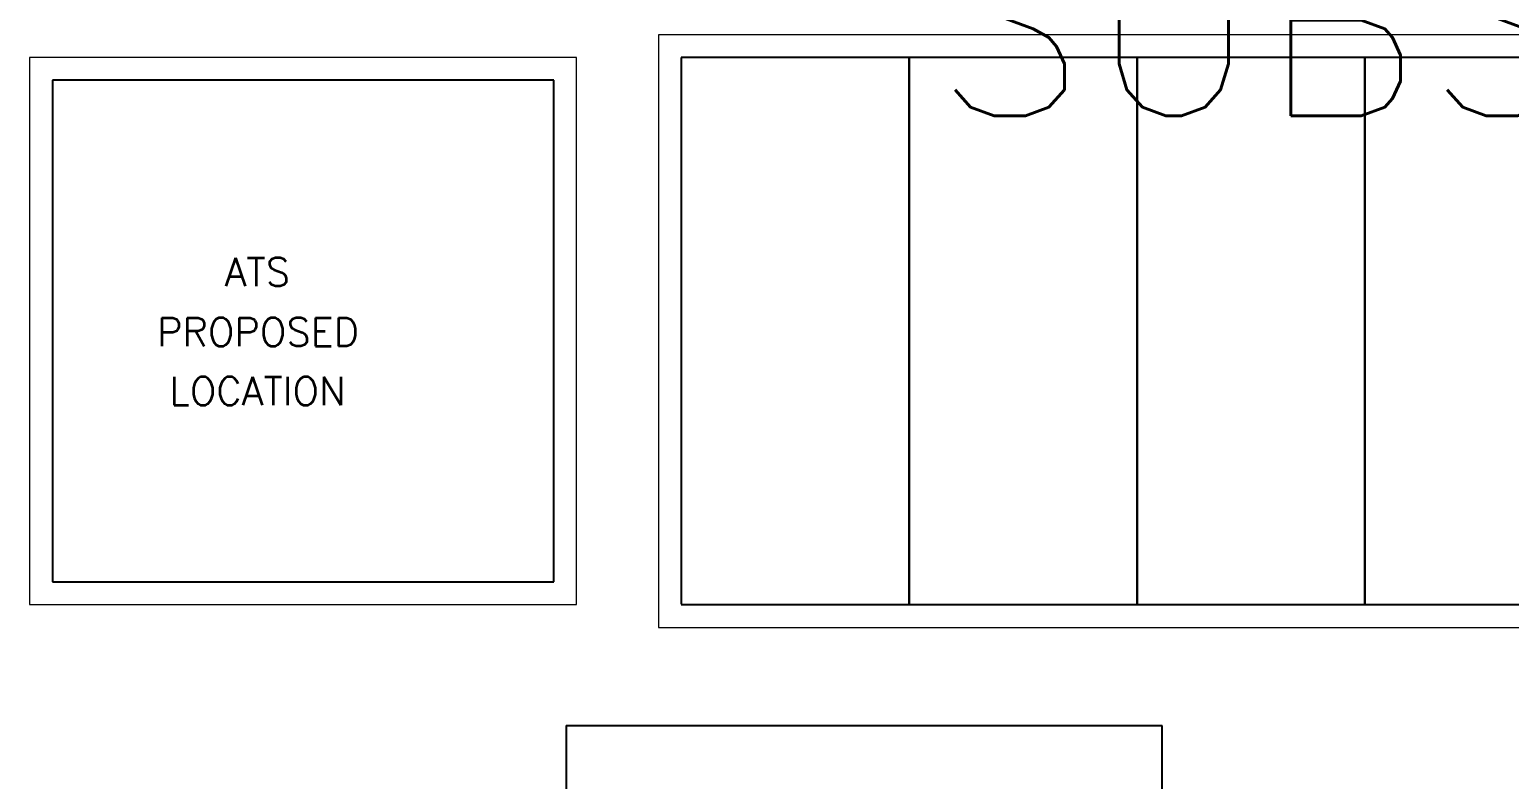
# Model space of a CAD drawing. Header units: inches. Extents: x 25480 to 951550, y -607927 to 1377809.
# Drawn here: x 493396 to 499890, y 346903 to 350192 of the extents above; entities that cross this region are included whole.
import ezdxf

# ---------------------------------------------------------------- set-up
doc = ezdxf.new("R2010")
doc.units = ezdxf.units.IN
doc.header["$MEASUREMENT"] = 0
doc.linetypes.add('HIDDEN', pattern=[0.375, 0.25, -0.125])
doc.linetypes.add('HIDDENX2', pattern=[0.75, 0.5, -0.25])
doc.layers.add('DIM', color=251, linetype='Continuous', lineweight=0)
doc.layers.add('M-X-BKGD', color=8, linetype='Continuous')
doc.styles.add('SIMPLEX', font='simplex.shx')

# ---------------------------------------------------------------- blocks, each defined once
blk = doc.blocks.new('123')
at = {"layer": 'DIM', "linetype": 'HIDDENX2', "lineweight": 0, "ltscale": 10}
for p, q in [((-781500.9, -1061511.5), (-784250.9, -1061511.5)), ((-781500.9, -1061511.5), (-784250.9, -1061511.5)), ((-781500.9, -1061511.5), (-781500.9, -1064126.6)), ((-781500.9, -1061511.5), (-781500.9, -1064126.6)), ((-784250.9, -1064126.6), (-781500.9, -1064126.6)), ((-784250.9, -1064126.6), (-781500.9, -1064126.6))]:
    blk.add_line(p, q, dxfattribs=at)
at = {"layer": 'DIM', "lineweight": 0}
for points in [[(-778570.9, -1061556.2), (-778570.9, -1059156.2), (-780970.9, -1059156.2), (-780970.9, -1061556.2)], [(-778570.9, -1061556.2), (-778570.9, -1059156.2), (-780970.9, -1059156.2), (-780970.9, -1061556.2)], [(-778470.9, -1071516.2), (-778470.9, -1070239.2), (-778470.9, -1070239.2), (-778470.9, -1069739.2), (-778470.9, -1069739.2), (-778470.9, -1067488.2), (-778471, -1067488.2), (-778471, -1066988.2), (-778470.9, -1066988.2), (-778470.9, -1061916.2), (-781070.9, -1061916.2), (-781070.9, -1071516.2)], [(-778470.9, -1071516.2), (-778470.9, -1070239.2), (-778470.9, -1070239.2), (-778470.9, -1069739.2), (-778470.9, -1069739.2), (-778470.9, -1067488.2), (-778471, -1067488.2), (-778471, -1066988.2), (-778470.9, -1066988.2), (-778470.9, -1061916.2), (-781070.9, -1061916.2), (-781070.9, -1071516.2)]]:
    blk.add_lwpolyline(points, close=True, dxfattribs=at)
at = {"layer": 'DIM', "linetype": 'HIDDENX2', "lineweight": 0, "ltscale": 10}
for points in [[(-778670.9, -1061456.2), (-778670.9, -1059256.2), (-780870.9, -1059256.2), (-780870.9, -1061456.2)], [(-778670.9, -1061456.2), (-778670.9, -1059256.2), (-780870.9, -1059256.2), (-780870.9, -1061456.2)], [(-780970.9, -1063016.2), (-778570.9, -1063016.2), (-778570.9, -1062016.2), (-780970.9, -1062016.2)], [(-780970.9, -1063016.2), (-778570.9, -1063016.2), (-778570.9, -1062016.2), (-780970.9, -1062016.2)], [(-780970.9, -1064016.2), (-778570.9, -1064016.2), (-778570.9, -1063016.2), (-780970.9, -1063016.2)], [(-780970.9, -1064016.2), (-778570.9, -1064016.2), (-778570.9, -1063016.2), (-780970.9, -1063016.2)], [(-780970.9, -1065016.2), (-778570.9, -1065016.2), (-778570.9, -1064016.2), (-780970.9, -1064016.2)], [(-780970.9, -1065016.2), (-778570.9, -1065016.2), (-778570.9, -1064016.2), (-780970.9, -1064016.2)], [(-778570.9, -1066016.2), (-778570.9, -1065016.2), (-780970.9, -1065016.2), (-780970.9, -1066016.2)], [(-778570.9, -1066016.2), (-778570.9, -1065016.2), (-780970.9, -1065016.2), (-780970.9, -1066016.2)]]:
    blk.add_lwpolyline(points, close=True, dxfattribs=at)
at = {"layer": 'DIM', "style": 'SIMPLEX'}
for s, p in [('PROPOSED', (-779836.9, -1059715.6)), ('PROPOSED', (-779836.9, -1059715.6)), ('LOCATION', (-780096.3, -1059768.9)), ('LOCATION', (-780096.3, -1059768.9)), ('ATS', (-779573.6, -1060012.3)), ('ATS', (-779573.6, -1060012.3))]:
    blk.add_text(s, height=123.75, rotation=270, dxfattribs=at).set_placement(p)

msp = doc.modelspace()

# ---------------------------------------------------------------- linework, layer by layer
at = {"layer": 'M-X-BKGD', "color": 8, "linetype": 'HIDDEN', "ltscale": 10}
for p, q in [((495751, 347139.8), (495751, 344389.8)), ((495751, 347139.8), (498366.1, 347139.8)), ((495751, 347139.8), (495751, 344389.8)), ((495751, 347139.8), (498366.1, 347139.8)), ((498366.1, 344389.8), (498366.1, 347139.8)), ((498366.1, 344389.8), (498366.1, 347139.8))]:
    msp.add_line(p, q, dxfattribs=at)
at = {"layer": 'M-X-BKGD', "color": 8, "linetype": 'Continuous', "lineweight": 0, "ltscale": 10}
for points in [[(505755.6, 350169.8), (504478.6, 350169.8), (504478.6, 350169.8), (503978.6, 350169.8), (503978.6, 350169.8), (501727.6, 350169.8), (501727.6, 350169.7), (501227.6, 350169.7), (501227.6, 350169.8), (496155.6, 350169.8), (496155.6, 347569.8), (505755.6, 347569.8)], [(505755.6, 350169.8), (504478.6, 350169.8), (504478.6, 350169.8), (503978.6, 350169.8), (503978.6, 350169.8), (501727.6, 350169.8), (501727.6, 350169.7), (501227.6, 350169.7), (501227.6, 350169.8), (496155.6, 350169.8), (496155.6, 347569.8), (505755.6, 347569.8)], [(495795.6, 350069.8), (493395.6, 350069.8), (493395.6, 347669.8), (495795.6, 347669.8)], [(495795.6, 350069.8), (493395.6, 350069.8), (493395.6, 347669.8), (495795.6, 347669.8)]]:
    msp.add_lwpolyline(points, close=True, dxfattribs=at)
at = {"layer": 'M-X-BKGD', "color": 8, "linetype": 'HIDDEN', "ltscale": 10}
for points in [[(497255.6, 347669.8), (497255.6, 350069.8), (496255.6, 350069.8), (496255.6, 347669.8)], [(497255.6, 347669.8), (497255.6, 350069.8), (496255.6, 350069.8), (496255.6, 347669.8)], [(498255.6, 347669.8), (498255.6, 350069.8), (497255.6, 350069.8), (497255.6, 347669.8)], [(498255.6, 347669.8), (498255.6, 350069.8), (497255.6, 350069.8), (497255.6, 347669.8)], [(499255.6, 347669.8), (499255.6, 350069.8), (498255.6, 350069.8), (498255.6, 347669.8)], [(499255.6, 347669.8), (499255.6, 350069.8), (498255.6, 350069.8), (498255.6, 347669.8)], [(500255.6, 350069.8), (499255.6, 350069.8), (499255.6, 347669.8), (500255.6, 347669.8)], [(500255.6, 350069.8), (499255.6, 350069.8), (499255.6, 347669.8), (500255.6, 347669.8)], [(495695.6, 349969.8), (493495.6, 349969.8), (493495.6, 347769.8), (495695.6, 347769.8)]]:
    msp.add_lwpolyline(points, close=True, dxfattribs=at)

# ---------------------------------------------------------------- block references
at = {"layer": 'M-X-BKGD', "color": 8, "rotation": 90}
msp.add_blockref('123', (-565760.5, 1128640.7), dxfattribs=at)

# ---------------------------------------------------------------- texts
at = {"layer": 'M-X-BKGD', "color": 8, "style": 'SIMPLEX'}
msp.add_text('SUBSTATION', height=800, dxfattribs=at).set_placement((497354.1, 349814.1))

doc.saveas('drawing.dxf')
